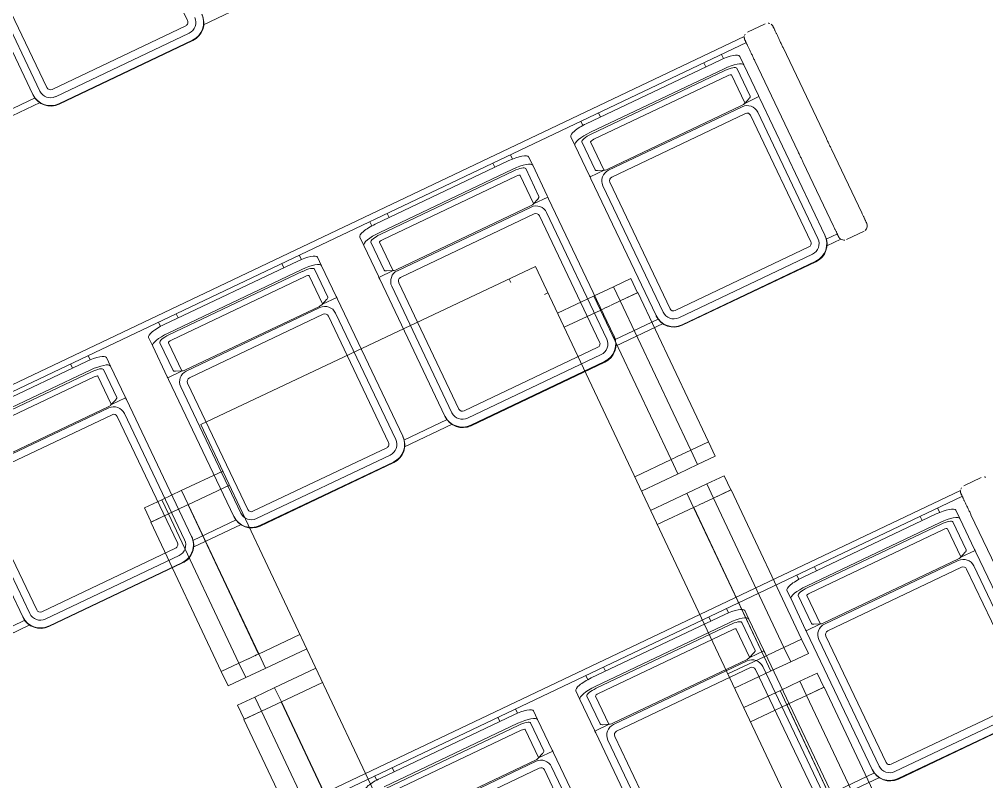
# Model space of a CAD drawing. Header units: metres. Extents: x -217 to -108, y -304 to -188.
# Drawn here: x -151.609 to -149.127, y -248.098 to -246.14 of the extents above; entities that cross this region are included whole.
import ezdxf

# ---------------------------------------------------------------- set-up
doc = ezdxf.new("R2010")
doc.units = ezdxf.units.M
doc.layers.add('I-FURN', color=30, linetype='Continuous', lineweight=9)

# ---------------------------------------------------------------- blocks, each defined once
blk = doc.blocks.new('dining_table_and_chairs_5978 - dining_table_and_chairs_5978-V6-Nivel 3')
at = {"layer": 'I-FURN'}
for p, q in [((0.1324, 0.6342), (0.1324, 0.6832)), ((0.1324, 0.6832), (0.1726, 0.6832)), ((0.1726, 0.6342), (0.1726, 0.6842)), ((0.1726, 0.6842), (0.5966, 0.6842)), ((0.1726, 0.6832), (0.1726, 0.6342)), ((0.5966, 0.6842), (0.5966, 0.6342)), ((0.5966, 0.6342), (0.5966, 0.6842)), ((0.5966, 0.6842), (0.6374, 0.6842)), ((0.5966, 0.6342), (0.5966, 0.6842)), ((0.5966, 0.6842), (0.6374, 0.6842)), ((0.6374, 0.6842), (0.6374, 0.6342)), ((0.6374, 0.6842), (0.6374, 0.6342)), ((0.6924, 0.6342), (0.6924, 0.6832)), ((0.6924, 0.6832), (0.7326, 0.6832)), ((0.7326, 0.6342), (0.7326, 0.6842)), ((0.7326, 0.6842), (1.1566, 0.6842)), ((0.7326, 0.6832), (0.7326, 0.6342)), ((1.1566, 0.6842), (1.1566, 0.6342)), ((1.1566, 0.6342), (1.1566, 0.6842)), ((1.1566, 0.6842), (1.1974, 0.6842)), ((1.1566, 0.6342), (1.1566, 0.6842)), ((1.1566, 0.6842), (1.1974, 0.6842)), ((1.1974, 0.6842), (1.1974, 0.6342)), ((1.1974, 0.6842), (1.1974, 0.6342)), ((1.2524, 0.6342), (1.2524, 0.6832)), ((1.2524, 0.6832), (1.2926, 0.6832)), ((1.2926, 0.6342), (1.2926, 0.6842)), ((1.2926, 0.6842), (1.7166, 0.6842)), ((1.2926, 0.6832), (1.2926, 0.6342)), ((0.1324, 0.5791), (0.1324, 0.6342)), ((0.1324, 0.6342), (0.1726, 0.6342)), ((0.1726, 0.6079), (0.1726, 0.6342)), ((0.1726, 0.6342), (0.5966, 0.6342)), ((0.5966, 0.6342), (0.5966, 0.6079)), ((0.5966, 0.6342), (0.6374, 0.6342)), ((0.5966, 0.6342), (0.6374, 0.6342)), ((0.6374, 0.6342), (0.6374, 0.5791)), ((0.6374, 0.6342), (0.6374, 0.5791)), ((0.6924, 0.5791), (0.6924, 0.6342)), ((0.6924, 0.6342), (0.7326, 0.6342)), ((0.7326, 0.6079), (0.7326, 0.6342)), ((0.7326, 0.6342), (1.1566, 0.6342)), ((1.1566, 0.6342), (1.1566, 0.6079)), ((1.1566, 0.6342), (1.1974, 0.6342)), ((1.1566, 0.6342), (1.1974, 0.6342)), ((1.1974, 0.6342), (1.1974, 0.5791)), ((1.1974, 0.6342), (1.1974, 0.5791)), ((1.2524, 0.5791), (1.2524, 0.6342)), ((1.2524, 0.6342), (1.2926, 0.6342)), ((1.2926, 0.6079), (1.2926, 0.6342)), ((1.2926, 0.6342), (1.7166, 0.6342)), ((0.1726, 0.6068), (0.1726, 0.6003)), ((0.1726, 0.5898), (0.1726, 0.6003)), ((0.5966, 0.5996), (0.5966, 0.6068)), ((0.5966, 0.5996), (0.5966, 0.6068)), ((0.5966, 0.5996), (0.5966, 0.5898)), ((0.7326, 0.6068), (0.7326, 0.5996)), ((0.7326, 0.5898), (0.7326, 0.5996)), ((1.1566, 0.5996), (1.1566, 0.6068)), ((1.1566, 0.5996), (1.1566, 0.6068)), ((1.1566, 0.5996), (1.1566, 0.5898)), ((1.2926, 0.6068), (1.2926, 0.5994)), ((1.2926, 0.5898), (1.2926, 0.5995)), ((0.1324, 0.475), (0.1324, 0.5791)), ((0.1324, 0.578), (0.1726, 0.578)), ((0.1725, 0.5792), (0.1725, 0.475)), ((0.1726, 0.5884), (0.1726, 0.5842)), ((0.1726, 0.5799), (0.1726, 0.5842)), ((0.1726, 0.5791), (0.1726, 0.578)), ((0.1726, 0.5784), (0.1726, 0.578)), ((0.5966, 0.5784), (0.1726, 0.5784)), ((0.1726, 0.578), (0.5966, 0.578)), ((0.5966, 0.5842), (0.5966, 0.5884)), ((0.5966, 0.5842), (0.5966, 0.5884)), ((0.5966, 0.5842), (0.5966, 0.5799)), ((0.5966, 0.578), (0.5966, 0.5791)), ((0.5966, 0.578), (0.5966, 0.5791)), ((0.5966, 0.578), (0.5966, 0.5784)), ((0.5966, 0.475), (0.5966, 0.5784)), ((0.5966, 0.475), (0.5966, 0.5784)), ((0.5966, 0.578), (0.6374, 0.578)), ((0.5966, 0.578), (0.6374, 0.578)), ((0.6374, 0.5791), (0.6374, 0.475)), ((0.6924, 0.475), (0.6924, 0.5791)), ((0.6924, 0.578), (0.7326, 0.578)), ((0.7325, 0.5792), (0.7325, 0.475)), ((0.7326, 0.5884), (0.7326, 0.5842)), ((0.7326, 0.5799), (0.7326, 0.5842)), ((0.7326, 0.5791), (0.7326, 0.578)), ((0.7326, 0.5784), (0.7326, 0.578)), ((1.1566, 0.5784), (0.7326, 0.5784)), ((0.7326, 0.578), (1.1566, 0.578)), ((1.1566, 0.5842), (1.1566, 0.5884)), ((1.1566, 0.5842), (1.1566, 0.5884)), ((1.1566, 0.5842), (1.1566, 0.5799)), ((1.1566, 0.578), (1.1566, 0.5791)), ((1.1566, 0.578), (1.1566, 0.5791)), ((1.1566, 0.578), (1.1566, 0.5784)), ((1.1566, 0.475), (1.1566, 0.5784)), ((1.1566, 0.475), (1.1566, 0.5784)), ((1.1566, 0.578), (1.1974, 0.578)), ((1.1566, 0.578), (1.1974, 0.578)), ((1.1974, 0.5791), (1.1974, 0.475)), ((1.2524, 0.475), (1.2524, 0.5791)), ((1.2524, 0.578), (1.2926, 0.578)), ((1.2925, 0.5792), (1.2925, 0.475)), ((1.2926, 0.5884), (1.2926, 0.5842)), ((1.2926, 0.5799), (1.2926, 0.5842)), ((1.2926, 0.5791), (1.2926, 0.578)), ((1.2926, 0.5784), (1.2926, 0.578)), ((1.7166, 0.5784), (1.2926, 0.5784)), ((1.2926, 0.578), (1.7166, 0.578)), ((1.9, 0.475), (0, 0.475)), ((0, 0.475), (0, -0.475)), ((0.075, 0.475), (0.075, 0.465)), ((0, 0.4), (0.01, 0.4)), ((0, -0.475), (1.9, -0.475)), ((0.1324, -0.593), (0.1324, -0.475)), ((0.1725, -0.475), (0.1725, -0.593)), ((0.5966, -0.5922), (0.5966, -0.475)), ((0.5966, -0.5922), (0.5966, -0.475)), ((0.6374, -0.475), (0.6374, -0.593)), ((0.6924, -0.593), (0.6924, -0.475)), ((0.7325, -0.475), (0.7325, -0.593)), ((0.1726, -0.5918), (0.1324, -0.5918)), ((0.1324, -0.648), (0.1324, -0.593)), ((0.5966, -0.5918), (0.1726, -0.5918)), ((0.1726, -0.5918), (0.1726, -0.5922)), ((0.1726, -0.5918), (0.1726, -0.593)), ((0.1726, -0.5922), (0.5966, -0.5922)), ((0.1726, -0.598), (0.1726, -0.5937)), ((0.5966, -0.5922), (0.5966, -0.5918)), ((0.6374, -0.5918), (0.5966, -0.5918)), ((0.5966, -0.593), (0.5966, -0.5918)), ((0.6374, -0.5918), (0.5966, -0.5918)), ((0.5966, -0.593), (0.5966, -0.5918)), ((0.5966, -0.5937), (0.5966, -0.598)), ((0.6374, -0.593), (0.6374, -0.648)), ((0.6374, -0.593), (0.6374, -0.648)), ((0.7326, -0.5918), (0.6924, -0.5918)), ((0.6924, -0.648), (0.6924, -0.593)), ((1.1566, -0.5918), (0.7326, -0.5918)), ((0.7326, -0.5918), (0.7326, -0.5922)), ((0.7326, -0.5918), (0.7326, -0.593)), ((0.7326, -0.5922), (1.1566, -0.5922)), ((0.7326, -0.598), (0.7326, -0.5937)), ((0.1726, -0.598), (0.1726, -0.6033)), ((0.1726, -0.6141), (0.1726, -0.6036)), ((0.1726, -0.6141), (0.1726, -0.6206)), ((0.5966, -0.6033), (0.5966, -0.598)), ((0.5966, -0.6033), (0.5966, -0.598)), ((0.5966, -0.6036), (0.5966, -0.6134)), ((0.5966, -0.6206), (0.5966, -0.6134)), ((0.5966, -0.6206), (0.5966, -0.6134)), ((0.7326, -0.598), (0.7326, -0.6033)), ((0.7326, -0.6134), (0.7326, -0.6036)), ((0.7326, -0.6134), (0.7326, -0.6206)), ((0.1726, -0.648), (0.1726, -0.6217)), ((0.5966, -0.6217), (0.5966, -0.648)), ((0.7326, -0.648), (0.7326, -0.6217)), ((0.1324, -0.697), (0.1324, -0.648)), ((0.1726, -0.648), (0.1324, -0.648)), ((0.1726, -0.698), (0.1726, -0.648)), ((0.5966, -0.648), (0.1726, -0.648)), ((0.1726, -0.648), (0.1726, -0.697)), ((0.5966, -0.648), (0.5966, -0.698)), ((0.5966, -0.698), (0.5966, -0.648)), ((0.6374, -0.648), (0.5966, -0.648)), ((0.5966, -0.698), (0.5966, -0.648)), ((0.6374, -0.648), (0.5966, -0.648)), ((0.6374, -0.648), (0.6374, -0.698)), ((0.6374, -0.648), (0.6374, -0.698)), ((0.6924, -0.697), (0.6924, -0.648)), ((0.7326, -0.648), (0.6924, -0.648)), ((0.7326, -0.698), (0.7326, -0.648)), ((1.1566, -0.648), (0.7326, -0.648)), ((0.7326, -0.648), (0.7326, -0.697)), ((0.1726, -0.697), (0.1324, -0.697)), ((0.5966, -0.698), (0.1726, -0.698)), ((0.6374, -0.698), (0.5966, -0.698)), ((0.6374, -0.698), (0.5966, -0.698)), ((0.7326, -0.697), (0.6924, -0.697)), ((1.1566, -0.698), (0.7326, -0.698))]:
    blk.add_line(p, q, dxfattribs=at)
blk = doc.blocks.new('silla sala de espera - silla sala de espera-V110-Nivel 3')
at = {"layer": 'I-FURN'}
for p, q in [((5.4223, 0.288), (0.0777, 0.288)), ((5.485, 0.295), (5.435, 0.295)), ((0.0796, 0.272), (5.4208, 0.272)), ((3.75, 0.2599), (3.75, 0.272)), ((3.76, 0.2602), (4.14, 0.2602)), ((3.8, 0.272), (3.8, 0.2602)), ((4.1, 0.2602), (4.1, 0.272)), ((4.15, 0.272), (4.15, 0.2599)), ((4.35, 0.2599), (4.35, 0.272)), ((4.36, 0.2602), (4.74, 0.2602)), ((4.4, 0.272), (4.4, 0.2602)), ((4.7, 0.2602), (4.7, 0.272)), ((4.75, 0.272), (4.75, 0.2599)), ((4.95, 0.2599), (4.95, 0.272)), ((4.96, 0.2602), (5.34, 0.2602)), ((5, 0.272), (5, 0.2602)), ((5.3, 0.2602), (5.3, 0.272)), ((5.35, 0.272), (5.35, 0.2599)), ((3.76, 0.2361), (4.14, 0.2361)), ((3.76, 0.2309), (4.14, 0.2309)), ((4.19, 0.2231), (4.19, 0.2473)), ((4.31, 0.2473), (4.31, 0.2231)), ((4.36, 0.2361), (4.74, 0.2361)), ((4.36, 0.2309), (4.74, 0.2309)), ((4.79, 0.2231), (4.79, 0.2473)), ((4.91, 0.2473), (4.91, 0.2231)), ((4.96, 0.2361), (5.34, 0.2361)), ((4.96, 0.2309), (5.34, 0.2309)), ((5.39, 0.2231), (5.39, 0.2473)), ((4.14, 0.2161), (3.76, 0.2161)), ((4.15, 0.1339), (4.15, 0.2135)), ((4.17, 0.2231), (4.17, 0.1436)), ((4.19, 0.2231), (4.19, 0.1358)), ((4.31, 0.1358), (4.31, 0.2231)), ((4.33, 0.1436), (4.33, 0.2231)), ((4.35, 0.2135), (4.35, 0.1339)), ((4.74, 0.2161), (4.36, 0.2161)), ((4.75, 0.1339), (4.75, 0.2135)), ((4.77, 0.2231), (4.77, 0.1436)), ((4.79, 0.2231), (4.79, 0.1358)), ((4.91, 0.1358), (4.91, 0.2231)), ((4.93, 0.1436), (4.93, 0.2231)), ((4.95, 0.2135), (4.95, 0.1339)), ((5.34, 0.2161), (4.96, 0.2161)), ((5.35, 0.1339), (5.35, 0.2135)), ((5.37, 0.2231), (5.37, 0.1436)), ((5.39, 0.2231), (5.39, 0.1358)), ((5.42, 0.22), (5.42, -0.0389)), ((3.76, 0.1313), (4.14, 0.1313)), ((3.76, 0.1279), (4.14, 0.1279)), ((4.1484, 0.1325), (4.1653, 0.1394)), ((4.1496, 0.1329), (4.19, 0.1329)), ((4.19, 0.1358), (4.19, 0.1329)), ((4.19, 0.1329), (4.19, 0.1279)), ((4.19, 0.1279), (4.19, -0.2615)), ((4.31, 0.1329), (4.31, 0.1358)), ((4.31, 0.1329), (4.3506, 0.1329)), ((4.31, 0.1279), (4.31, 0.1329)), ((4.31, -0.2615), (4.31, 0.1279)), ((4.3347, 0.1394), (4.3516, 0.1325)), ((4.36, 0.1313), (4.74, 0.1313)), ((4.36, 0.1279), (4.74, 0.1279)), ((4.7484, 0.1325), (4.7653, 0.1394)), ((4.7496, 0.1329), (4.79, 0.1329)), ((4.79, 0.1358), (4.79, 0.1329)), ((4.79, 0.1329), (4.79, 0.1279)), ((4.79, 0.1279), (4.79, -0.2615)), ((4.91, 0.1329), (4.91, 0.1358)), ((4.91, 0.1329), (4.9506, 0.1329)), ((4.91, 0.1279), (4.91, 0.1329)), ((4.91, -0.2615), (4.91, 0.1279)), ((4.9347, 0.1394), (4.9516, 0.1325)), ((4.96, 0.1313), (5.34, 0.1313)), ((4.96, 0.1279), (5.34, 0.1279)), ((5.3484, 0.1325), (5.3653, 0.1394)), ((5.3496, 0.1329), (5.39, 0.1329)), ((5.39, 0.1358), (5.39, 0.1329)), ((5.39, 0.1329), (5.39, 0.1279)), ((5.39, 0.1279), (5.39, -0.2615)), ((4.14, 0.1087), (3.76, 0.1087)), ((4.74, 0.1087), (4.36, 0.1087)), ((5.34, 0.1087), (4.96, 0.1087)), ((4.15, -0.2608), (4.15, 0.0987)), ((4.17, 0.098), (4.17, -0.2615)), ((4.33, -0.2615), (4.33, 0.098)), ((4.35, 0.0987), (4.35, -0.2608)), ((4.75, -0.2608), (4.75, 0.0987)), ((4.77, 0.098), (4.77, -0.2615)), ((4.93, -0.2615), (4.93, 0.098)), ((4.95, 0.0987), (4.95, -0.2608)), ((5.35, -0.2608), (5.35, 0.0987)), ((5.37, 0.098), (5.37, -0.2615)), ((4.9114, -0.272), (4.7886, -0.272)), ((4.91, -0.2615), (4.91, -0.2629)), ((4.96, -0.2707), (5.34, -0.2707)), ((4.7822, -0.288), (4.9178, -0.288)), ((5.34, -0.2915), (4.96, -0.2915)), ((4.96, -0.3115), (5.34, -0.3115)), ((4.96, -0.3128), (5.34, -0.3128))]:
    blk.add_line(p, q, dxfattribs=at)
at = {"layer": 'I-FURN', "flags": 128}
blk.add_lwpolyline([(5.42, 0.28), (5.42, 0.28), (5.42, 0.2798), (5.42, 0.2796), (5.42, 0.2792), (5.42, 0.2788), (5.42, 0.2783), (5.42, 0.2777), (5.42, 0.277), (5.42, 0.2762), (5.42, 0.2753), (5.42, 0.2743), (5.42, 0.2732), (5.42, 0.2721), (5.42, 0.2708), (5.42, 0.2695), (5.42, 0.2681), (5.42, 0.2667), (5.42, 0.2651), (5.42, 0.2635), (5.42, 0.2618), (5.42, 0.26), (5.42, 0.2582), (5.42, 0.2563), (5.42, 0.2544), (5.42, 0.2524), (5.42, 0.2504), (5.42, 0.2483), (5.42, 0.2461), (5.42, 0.244), (5.42, 0.2417), (5.42, 0.2395), (5.42, 0.2372), (5.42, 0.2349), (5.42, 0.2326), (5.42, 0.2302), (5.42, 0.2278), (5.42, 0.2254), (5.42, 0.223), (5.42, 0.2206), (5.42, 0.22)], dxfattribs=at)
at = {"layer": 'I-FURN'}
for centre, start, end in [((5.435, 0.28), 165, 178.035), ((5.435, 0.28), 181.9626, 190.1654), ((5.435, 0.28), 150, 164.3975), ((5.435, 0.28), 120, 135), ((5.485, 0.28), 45, 60)]:
    blk.add_arc(centre, 0.015, start, end, dxfattribs=at)
for centre, major_axis, ratio, start_param, end_param in [((3.76, 0.2473), (0.05, 0), 0.258819, 1.570796, 3.141593), ((4.14, 0.2473), (-0.05, 0), 0.258819, 3.141593, 4.712389), ((4.36, 0.2473), (0.05, 0), 0.258819, 1.570796, 3.141593), ((4.74, 0.2473), (-0.05, 0), 0.258819, 3.141593, 4.712389), ((4.96, 0.2473), (0.05, 0), 0.258819, 1.570796, 3.141593), ((5.34, 0.2473), (0.05, 0), 0.258819, 0, 1.570796), ((4.14, 0.2231), (-0.05, 0), 0.258819, 3.141593, 4.712389), ((4.14, 0.2231), (0.03, 0), 0.258819, 0, 1.570796), ((4.36, 0.2231), (-0.05, 0), 0.258819, 4.712389, 6.283185), ((4.36, 0.2231), (-0.03, 0), 0.258819, 4.712389, 6.283185), ((4.74, 0.2231), (-0.05, 0), 0.258819, 3.141593, 4.712389), ((4.74, 0.2231), (0.03, 0), 0.258819, 0, 1.570796), ((4.96, 0.2231), (-0.05, 0), 0.258819, 4.712389, 6.283185), ((4.96, 0.2231), (-0.03, 0), 0.258819, 4.712389, 6.283185), ((5.34, 0.2231), (-0.05, 0), 0.258819, 3.141593, 4.712389), ((5.34, 0.2231), (0.03, 0), 0.258819, 0, 1.570796), ((4.14, 0.2135), (-0.01, 0), 0.258819, 3.141593, 4.712389), ((4.36, 0.2135), (-0.01, 0), 0.258819, 4.712389, 6.283185), ((4.74, 0.2135), (-0.01, 0), 0.258819, 3.141593, 4.712389), ((4.96, 0.2135), (-0.01, 0), 0.258819, 4.712389, 6.283185), ((5.34, 0.2135), (-0.01, 0), 0.258819, 3.141593, 4.712389), ((4.14, 0.1339), (-0.01, 0), 0.258819, 1.570796, 3.141593), ((4.14, 0.098), (-0.03, 0), 0.99863, 3.141593, 4.712389), ((4.14, 0.1436), (-0.03, 0), 0.258819, 2.617994, 3.141593), ((4.36, 0.1436), (0.03, 0), 0.258819, 3.141593, 3.665191), ((4.36, 0.098), (-0.03, 0), 0.99863, 4.712389, 6.283185), ((4.36, 0.1339), (0.01, 0), 0.258819, 3.141593, 4.712389), ((4.74, 0.1339), (-0.01, 0), 0.258819, 1.570796, 3.141593), ((4.74, 0.098), (-0.03, 0), 0.99863, 3.141593, 4.712389), ((4.74, 0.1436), (-0.03, 0), 0.258819, 2.617994, 3.141593), ((4.96, 0.1436), (0.03, 0), 0.258819, 3.141593, 3.665191), ((4.96, 0.098), (-0.03, 0), 0.99863, 4.712389, 6.283185), ((4.96, 0.1339), (0.01, 0), 0.258819, 3.141593, 4.712389), ((5.34, 0.1339), (-0.01, 0), 0.258819, 1.570796, 3.141593), ((5.34, 0.098), (-0.03, 0), 0.99863, 3.141593, 4.712389), ((5.34, 0.1436), (-0.03, 0), 0.258819, 2.617994, 3.141593), ((4.14, 0.0987), (-0.01, 0), 0.99863, 3.141593, 4.712389), ((4.36, 0.0987), (-0.01, 0), 0.99863, 4.712389, 6.283185), ((4.74, 0.0987), (-0.01, 0), 0.99863, 3.141593, 4.712389), ((4.96, 0.0987), (-0.01, 0), 0.99863, 4.712389, 6.283185), ((5.34, 0.0987), (-0.01, 0), 0.99863, 3.141593, 4.712389), ((4.96, -0.2615), (-0.05, 0), 0.99863, 0, 1.570796), ((4.96, -0.2629), (-0.05, 0), 0.99863, 0, 1.570796), ((4.96, -0.2615), (-0.03, 0), 0.99863, 0, 1.570796), ((4.96, -0.2608), (-0.01, 0), 0.99863, 0, 1.570796)]:
    blk.add_ellipse(centre, major_axis=major_axis, ratio=ratio, start_param=start_param, end_param=end_param, dxfattribs=at)
blk.add_open_spline([(5.4201, 0.2786), (5.42, 0.2791), (5.42, 0.2798), (5.42, 0.2807), (5.4201, 0.2814), (5.4201, 0.2821), (5.4203, 0.2828), (5.4204, 0.2834), (5.4205, 0.2839), (5.4206, 0.2843), (5.4208, 0.2847), (5.4209, 0.2852), (5.4211, 0.2856), (5.4212, 0.2859), (5.4213, 0.2861), (5.4214, 0.2863), (5.4215, 0.2866), (5.4217, 0.2869), (5.4219, 0.2872), (5.422, 0.2874), (5.422, 0.2875)], degree=3, knots=[0.4444444, 0.4444444, 0.4444444, 0.4444444, 0.5, 0.5277778, 0.5555556, 0.5833333, 0.6111111, 0.6388889, 0.6666667, 0.6805556, 0.6944444, 0.7222222, 0.75, 0.7638889, 0.7777778, 0.7916667, 0.8055556, 0.8333333, 0.8611111, 0.8888889, 0.8888889, 0.8888889, 0.8888889], dxfattribs=at)
blk = doc.blocks.new('silla sala de espera - silla sala de espera-V111-Nivel 3')
at = {"layer": 'I-FURN'}
for p, q in [((5.4223, 0.288), (0.0777, 0.288)), ((5.485, 0.295), (5.435, 0.295)), ((0.0796, 0.272), (5.4208, 0.272)), ((3.16, 0.2602), (3.54, 0.2602)), ((3.5, 0.2602), (3.5, 0.272)), ((3.55, 0.272), (3.55, 0.2599)), ((3.75, 0.2599), (3.75, 0.272)), ((3.76, 0.2602), (4.14, 0.2602)), ((3.8, 0.272), (3.8, 0.2602)), ((4.1, 0.2602), (4.1, 0.272)), ((4.15, 0.272), (4.15, 0.2599)), ((4.35, 0.2599), (4.35, 0.272)), ((4.36, 0.2602), (4.74, 0.2602)), ((4.4, 0.272), (4.4, 0.2602)), ((4.7, 0.2602), (4.7, 0.272)), ((4.75, 0.272), (4.75, 0.2599)), ((4.95, 0.2599), (4.95, 0.272)), ((4.96, 0.2602), (5.34, 0.2602)), ((5, 0.272), (5, 0.2602)), ((5.3, 0.2602), (5.3, 0.272)), ((5.35, 0.272), (5.35, 0.2599)), ((3.16, 0.2361), (3.54, 0.2361)), ((3.16, 0.2309), (3.54, 0.2309)), ((3.59, 0.2231), (3.59, 0.2473)), ((3.71, 0.2473), (3.71, 0.2231)), ((3.76, 0.2361), (4.14, 0.2361)), ((3.76, 0.2309), (4.14, 0.2309)), ((4.19, 0.2231), (4.19, 0.2473)), ((4.31, 0.2473), (4.31, 0.2231)), ((4.36, 0.2361), (4.74, 0.2361)), ((4.36, 0.2309), (4.74, 0.2309)), ((4.79, 0.2231), (4.79, 0.2473)), ((4.91, 0.2473), (4.91, 0.2231)), ((4.96, 0.2361), (5.34, 0.2361)), ((4.96, 0.2309), (5.34, 0.2309)), ((5.39, 0.2231), (5.39, 0.2473)), ((3.54, 0.2161), (3.16, 0.2161)), ((3.55, 0.1339), (3.55, 0.2135)), ((3.57, 0.2231), (3.57, 0.1436)), ((3.59, 0.2231), (3.59, 0.1358)), ((3.71, 0.1358), (3.71, 0.2231)), ((3.73, 0.1436), (3.73, 0.2231)), ((3.75, 0.2135), (3.75, 0.1339)), ((4.14, 0.2161), (3.76, 0.2161)), ((4.15, 0.1339), (4.15, 0.2135)), ((4.17, 0.2231), (4.17, 0.1436)), ((4.19, 0.2231), (4.19, 0.1358)), ((4.31, 0.1358), (4.31, 0.2231)), ((4.33, 0.1436), (4.33, 0.2231)), ((4.35, 0.2135), (4.35, 0.1339)), ((4.74, 0.2161), (4.36, 0.2161)), ((4.75, 0.1339), (4.75, 0.2135)), ((4.77, 0.2231), (4.77, 0.1436)), ((4.79, 0.2231), (4.79, 0.1358)), ((4.91, 0.1358), (4.91, 0.2231)), ((4.93, 0.1436), (4.93, 0.2231)), ((4.95, 0.2135), (4.95, 0.1339)), ((5.34, 0.2161), (4.96, 0.2161)), ((5.35, 0.1339), (5.35, 0.2135)), ((5.37, 0.2231), (5.37, 0.1436)), ((5.39, 0.2231), (5.39, 0.1358)), ((5.42, 0.22), (5.42, -0.0389)), ((5.5, -0.0389), (5.5, 0.22)), ((3.11, -0.2615), (3.11, 0.1279)), ((3.16, 0.1313), (3.54, 0.1313)), ((3.16, 0.1279), (3.54, 0.1279)), ((3.5484, 0.1325), (3.5653, 0.1394)), ((3.5496, 0.1329), (3.59, 0.1329)), ((3.59, 0.1358), (3.59, 0.1329)), ((3.59, 0.1329), (3.59, 0.1279)), ((3.59, 0.1279), (3.59, -0.2615)), ((3.71, 0.1329), (3.71, 0.1358)), ((3.71, 0.1329), (3.7506, 0.1329)), ((3.71, 0.1279), (3.71, 0.1329)), ((3.71, -0.2615), (3.71, 0.1279)), ((3.7347, 0.1394), (3.7516, 0.1325)), ((3.76, 0.1313), (4.14, 0.1313)), ((3.76, 0.1279), (4.14, 0.1279)), ((4.1484, 0.1325), (4.1653, 0.1394)), ((4.1496, 0.1329), (4.19, 0.1329)), ((4.19, 0.1358), (4.19, 0.1329)), ((4.19, 0.1329), (4.19, 0.1279)), ((4.19, 0.1279), (4.19, -0.2615)), ((4.31, 0.1329), (4.31, 0.1358)), ((4.31, 0.1329), (4.3506, 0.1329)), ((4.31, 0.1279), (4.31, 0.1329)), ((4.31, -0.2615), (4.31, 0.1279)), ((4.3347, 0.1394), (4.3516, 0.1325)), ((4.36, 0.1313), (4.74, 0.1313)), ((4.36, 0.1279), (4.74, 0.1279)), ((4.7484, 0.1325), (4.7653, 0.1394)), ((4.7496, 0.1329), (4.79, 0.1329)), ((4.79, 0.1358), (4.79, 0.1329)), ((4.79, 0.1329), (4.79, 0.1279)), ((4.79, 0.1279), (4.79, -0.2615)), ((4.91, 0.1329), (4.91, 0.1358)), ((4.91, 0.1329), (4.9506, 0.1329)), ((4.91, 0.1279), (4.91, 0.1329)), ((4.91, -0.2615), (4.91, 0.1279)), ((4.9347, 0.1394), (4.9516, 0.1325)), ((4.96, 0.1313), (5.34, 0.1313)), ((4.96, 0.1279), (5.34, 0.1279)), ((5.3484, 0.1325), (5.3653, 0.1394)), ((5.3496, 0.1329), (5.39, 0.1329)), ((5.39, 0.1358), (5.39, 0.1329)), ((5.39, 0.1329), (5.39, 0.1279)), ((5.39, 0.1279), (5.39, -0.2615)), ((3.54, 0.1087), (3.16, 0.1087)), ((4.14, 0.1087), (3.76, 0.1087)), ((4.74, 0.1087), (4.36, 0.1087)), ((5.34, 0.1087), (4.96, 0.1087)), ((3.13, -0.2615), (3.13, 0.098)), ((3.15, 0.0987), (3.15, -0.2608)), ((3.55, -0.2608), (3.55, 0.0987)), ((3.57, 0.098), (3.57, -0.2615)), ((3.73, -0.2615), (3.73, 0.098)), ((3.75, 0.0987), (3.75, -0.2608)), ((4.15, -0.2608), (4.15, 0.0987)), ((4.17, 0.098), (4.17, -0.2615)), ((4.33, -0.2615), (4.33, 0.098)), ((4.35, 0.0987), (4.35, -0.2608)), ((4.75, -0.2608), (4.75, 0.0987)), ((4.77, 0.098), (4.77, -0.2615)), ((4.93, -0.2615), (4.93, 0.098)), ((4.95, 0.0987), (4.95, -0.2608)), ((5.35, -0.2608), (5.35, 0.0987)), ((5.37, 0.098), (5.37, -0.2615)), ((5.42, -0.0689), (5.42, -0.25)), ((5.5, -0.25), (5.5, -0.0689)), ((3.1114, -0.272), (2.9886, -0.272)), ((3.11, -0.2615), (3.11, -0.2629)), ((3.16, -0.2707), (3.54, -0.2707)), ((3.7114, -0.272), (3.5886, -0.272)), ((3.59, -0.2629), (3.59, -0.2615)), ((3.71, -0.2615), (3.71, -0.2629)), ((3.76, -0.2707), (4.14, -0.2707)), ((4.3114, -0.272), (4.1886, -0.272)), ((4.19, -0.2629), (4.19, -0.2615)), ((4.31, -0.2615), (4.31, -0.2629)), ((4.36, -0.2707), (4.74, -0.2707)), ((4.9114, -0.272), (4.7886, -0.272)), ((4.79, -0.2629), (4.79, -0.2615)), ((4.91, -0.2615), (4.91, -0.2629)), ((4.96, -0.2707), (5.34, -0.2707)), ((5.4203, -0.272), (5.3886, -0.272)), ((5.39, -0.2629), (5.39, -0.2615)), ((2.9822, -0.288), (3.1178, -0.288)), ((3.54, -0.2915), (3.16, -0.2915)), ((3.5822, -0.288), (3.7178, -0.288)), ((4.14, -0.2915), (3.76, -0.2915)), ((4.1822, -0.288), (4.3178, -0.288)), ((4.74, -0.2915), (4.36, -0.2915)), ((4.7822, -0.288), (4.9178, -0.288)), ((5.34, -0.2915), (4.96, -0.2915)), ((5.3822, -0.288), (5.4223, -0.288)), ((5.435, -0.295), (5.485, -0.295)), ((3.16, -0.3115), (3.54, -0.3115)), ((3.16, -0.3128), (3.54, -0.3128)), ((3.76, -0.3115), (4.14, -0.3115)), ((3.76, -0.3128), (4.14, -0.3128)), ((4.36, -0.3115), (4.74, -0.3115)), ((4.36, -0.3128), (4.74, -0.3128)), ((4.96, -0.3115), (5.34, -0.3115)), ((4.96, -0.3128), (5.34, -0.3128))]:
    blk.add_line(p, q, dxfattribs=at)
at = {"layer": 'I-FURN', "flags": 128}
for points in [[(5.42, 0.28), (5.42, 0.28), (5.42, 0.2798), (5.42, 0.2796), (5.42, 0.2792), (5.42, 0.2788), (5.42, 0.2783), (5.42, 0.2777), (5.42, 0.277), (5.42, 0.2762), (5.42, 0.2753), (5.42, 0.2743), (5.42, 0.2732), (5.42, 0.2721), (5.42, 0.2708), (5.42, 0.2695), (5.42, 0.2681), (5.42, 0.2667), (5.42, 0.2651), (5.42, 0.2635), (5.42, 0.2618), (5.42, 0.26), (5.42, 0.2582), (5.42, 0.2563), (5.42, 0.2544), (5.42, 0.2524), (5.42, 0.2504), (5.42, 0.2483), (5.42, 0.2461), (5.42, 0.244), (5.42, 0.2417), (5.42, 0.2395), (5.42, 0.2372), (5.42, 0.2349), (5.42, 0.2326), (5.42, 0.2302), (5.42, 0.2278), (5.42, 0.2254), (5.42, 0.223), (5.42, 0.2206), (5.42, 0.22)], [(5.5, 0.22), (5.5, 0.2224), (5.5, 0.2248), (5.5, 0.2272), (5.5, 0.2296), (5.5, 0.2319), (5.5, 0.2343), (5.5, 0.2366), (5.5, 0.2389), (5.5, 0.2411), (5.5, 0.2434), (5.5, 0.2456), (5.5, 0.2477), (5.5, 0.2498), (5.5, 0.2519), (5.5, 0.2539), (5.5, 0.2558), (5.5, 0.2577), (5.5, 0.2596), (5.5, 0.2613), (5.5, 0.263), (5.5, 0.2647), (5.5, 0.2662), (5.5, 0.2677), (5.5, 0.2692), (5.5, 0.2705), (5.5, 0.2717), (5.5, 0.2729), (5.5, 0.274), (5.5, 0.275), (5.5, 0.2759), (5.5, 0.2767), (5.5, 0.2775), (5.5, 0.2781), (5.5, 0.2787), (5.5, 0.2791), (5.5, 0.2795), (5.5, 0.2798), (5.5, 0.2799), (5.5, 0.28), (5.5, 0.28)], [(5.42, -0.0389), (5.42, -0.0413), (5.42, -0.0437), (5.42, -0.0461), (5.42, -0.0485), (5.42, -0.0508), (5.42, -0.0532), (5.42, -0.0555), (5.42, -0.0578), (5.42, -0.06), (5.42, -0.0623), (5.42, -0.0645), (5.42, -0.0666), (5.42, -0.0687), (5.42, -0.0689)], [(5.5, -0.0689), (5.5, -0.0668), (5.5, -0.0647), (5.5, -0.0625), (5.5, -0.0603), (5.5, -0.058), (5.5, -0.0557), (5.5, -0.0534), (5.5, -0.0511), (5.5, -0.0487), (5.5, -0.0463), (5.5, -0.0439), (5.5, -0.0415), (5.5, -0.0391), (5.5, -0.0389)], [(5.42, -0.25), (5.42, -0.2521), (5.42, -0.2541), (5.42, -0.256), (5.42, -0.2579), (5.42, -0.2597), (5.42, -0.2615), (5.42, -0.2632), (5.42, -0.2648), (5.42, -0.2664), (5.42, -0.2679), (5.42, -0.2693), (5.42, -0.2706), (5.42, -0.2719), (5.42, -0.273), (5.42, -0.2741), (5.42, -0.2751), (5.42, -0.276), (5.42, -0.2768), (5.42, -0.2775), (5.42, -0.2782), (5.42, -0.2787), (5.42, -0.2792), (5.42, -0.2795), (5.42, -0.2798), (5.42, -0.2799), (5.42, -0.28)], [(5.5, -0.28), (5.5, -0.28), (5.5, -0.2798), (5.5, -0.2796), (5.5, -0.2792), (5.5, -0.2788), (5.5, -0.2783), (5.5, -0.2777), (5.5, -0.277), (5.5, -0.2762), (5.5, -0.2753), (5.5, -0.2743), (5.5, -0.2732), (5.5, -0.2721), (5.5, -0.2708), (5.5, -0.2695), (5.5, -0.2681), (5.5, -0.2667), (5.5, -0.2651), (5.5, -0.2635), (5.5, -0.2618), (5.5, -0.26), (5.5, -0.2582), (5.5, -0.2563), (5.5, -0.2544), (5.5, -0.2524), (5.5, -0.2504), (5.5, -0.25)]]:
    blk.add_lwpolyline(points, dxfattribs=at)
at = {"layer": 'I-FURN'}
for centre, start, end in [((5.435, 0.28), 165, 178.035), ((5.435, 0.28), 181.9626, 190.1654), ((5.435, 0.28), 150, 164.3975), ((5.435, 0.28), 120, 135), ((5.485, 0.28), 45, 60), ((5.485, 0.28), 349.8346, 30), ((5.435, -0.28), 172.5537, 178.035), ((5.435, -0.28), 181.9626, 195), ((5.435, -0.28), 195.5341, 210), ((5.435, -0.28), 210.0185, 255), ((5.485, -0.28), 285, 7.4463)]:
    blk.add_arc(centre, 0.015, start, end, dxfattribs=at)
for centre, major_axis, ratio, start_param, end_param in [((3.54, 0.2473), (-0.05, 0), 0.258819, 3.141593, 4.712389), ((3.76, 0.2473), (0.05, 0), 0.258819, 1.570796, 3.141593), ((4.14, 0.2473), (-0.05, 0), 0.258819, 3.141593, 4.712389), ((4.36, 0.2473), (0.05, 0), 0.258819, 1.570796, 3.141593), ((4.74, 0.2473), (-0.05, 0), 0.258819, 3.141593, 4.712389), ((4.96, 0.2473), (0.05, 0), 0.258819, 1.570796, 3.141593), ((5.34, 0.2473), (0.05, 0), 0.258819, 0, 1.570796), ((3.54, 0.2231), (0.05, 0), 0.258819, 0, 1.570796), ((3.54, 0.2231), (0.03, 0), 0.258819, 0, 1.570796), ((3.76, 0.2231), (-0.05, 0), 0.258819, 4.712389, 6.283185), ((3.76, 0.2231), (-0.03, 0), 0.258819, 4.712389, 6.283185), ((4.14, 0.2231), (-0.05, 0), 0.258819, 3.141593, 4.712389), ((4.14, 0.2231), (0.03, 0), 0.258819, 0, 1.570796), ((4.36, 0.2231), (-0.05, 0), 0.258819, 4.712389, 6.283185), ((4.36, 0.2231), (-0.03, 0), 0.258819, 4.712389, 6.283185), ((4.74, 0.2231), (-0.05, 0), 0.258819, 3.141593, 4.712389), ((4.74, 0.2231), (0.03, 0), 0.258819, 0, 1.570796), ((4.96, 0.2231), (-0.05, 0), 0.258819, 4.712389, 6.283185), ((4.96, 0.2231), (-0.03, 0), 0.258819, 4.712389, 6.283185), ((5.34, 0.2231), (-0.05, 0), 0.258819, 3.141593, 4.712389), ((5.34, 0.2231), (0.03, 0), 0.258819, 0, 1.570796), ((3.54, 0.2135), (-0.01, 0), 0.258819, 3.141593, 4.712389), ((3.76, 0.2135), (-0.01, 0), 0.258819, 4.712389, 6.283185), ((4.14, 0.2135), (-0.01, 0), 0.258819, 3.141593, 4.712389), ((4.36, 0.2135), (-0.01, 0), 0.258819, 4.712389, 6.283185), ((4.74, 0.2135), (-0.01, 0), 0.258819, 3.141593, 4.712389), ((4.96, 0.2135), (-0.01, 0), 0.258819, 4.712389, 6.283185), ((5.34, 0.2135), (-0.01, 0), 0.258819, 3.141593, 4.712389), ((3.54, 0.1339), (-0.01, 0), 0.258819, 1.570796, 3.141593), ((3.54, 0.098), (-0.03, 0), 0.99863, 3.141593, 4.712389), ((3.54, 0.1436), (-0.03, 0), 0.258819, 2.617994, 3.141593), ((3.76, 0.1436), (0.03, 0), 0.258819, 3.141593, 3.665191), ((3.76, 0.098), (-0.03, 0), 0.99863, 4.712389, 6.283185), ((3.76, 0.1339), (0.01, 0), 0.258819, 3.141593, 4.712389), ((4.14, 0.1339), (-0.01, 0), 0.258819, 1.570796, 3.141593), ((4.14, 0.098), (-0.03, 0), 0.99863, 3.141593, 4.712389), ((4.14, 0.1436), (-0.03, 0), 0.258819, 2.617994, 3.141593), ((4.36, 0.1436), (0.03, 0), 0.258819, 3.141593, 3.665191), ((4.36, 0.098), (-0.03, 0), 0.99863, 4.712389, 6.283185), ((4.36, 0.1339), (0.01, 0), 0.258819, 3.141593, 4.712389), ((4.74, 0.1339), (-0.01, 0), 0.258819, 1.570796, 3.141593), ((4.74, 0.098), (-0.03, 0), 0.99863, 3.141593, 4.712389), ((4.74, 0.1436), (-0.03, 0), 0.258819, 2.617994, 3.141593), ((4.96, 0.1436), (0.03, 0), 0.258819, 3.141593, 3.665191), ((4.96, 0.098), (-0.03, 0), 0.99863, 4.712389, 6.283185), ((4.96, 0.1339), (0.01, 0), 0.258819, 3.141593, 4.712389), ((5.34, 0.1339), (-0.01, 0), 0.258819, 1.570796, 3.141593), ((5.34, 0.098), (-0.03, 0), 0.99863, 3.141593, 4.712389), ((5.34, 0.1436), (-0.03, 0), 0.258819, 2.617994, 3.141593), ((3.54, 0.0987), (-0.01, 0), 0.99863, 3.141593, 4.712389), ((3.76, 0.0987), (-0.01, 0), 0.99863, 4.712389, 6.283185), ((4.14, 0.0987), (-0.01, 0), 0.99863, 3.141593, 4.712389), ((4.36, 0.0987), (-0.01, 0), 0.99863, 4.712389, 6.283185), ((4.74, 0.0987), (-0.01, 0), 0.99863, 3.141593, 4.712389), ((4.96, 0.0987), (-0.01, 0), 0.99863, 4.712389, 6.283185), ((5.34, 0.0987), (-0.01, 0), 0.99863, 3.141593, 4.712389), ((3.16, -0.2615), (0.05, 0), 0.99863, 3.141593, 4.712389), ((3.16, -0.2629), (0.05, 0), 0.99863, 3.141593, 4.712389), ((3.16, -0.2615), (-0.03, 0), 0.99863, 0, 1.570796), ((3.16, -0.2608), (-0.01, 0), 0.99863, 0, 1.570796), ((3.54, -0.2608), (-0.01, 0), 0.99863, 1.570796, 3.141593), ((3.54, -0.2615), (-0.03, 0), 0.99863, 1.570796, 3.141593), ((3.54, -0.2615), (-0.05, 0), 0.99863, 1.570796, 3.141593), ((3.54, -0.2629), (-0.05, 0), 0.99863, 1.570796, 3.141593), ((3.76, -0.2615), (0.05, 0), 0.99863, 3.141593, 4.712389), ((3.76, -0.2629), (0.05, 0), 0.99863, 3.141593, 4.712389), ((3.76, -0.2615), (-0.03, 0), 0.99863, 0, 1.570796), ((3.76, -0.2608), (-0.01, 0), 0.99863, 0, 1.570796), ((4.14, -0.2608), (-0.01, 0), 0.99863, 1.570796, 3.141593), ((4.14, -0.2615), (-0.03, 0), 0.99863, 1.570796, 3.141593), ((4.14, -0.2615), (0.05, 0), 0.99863, 4.712389, 6.283185), ((4.14, -0.2629), (0.05, 0), 0.99863, 4.712389, 6.283185), ((4.36, -0.2615), (0.05, 0), 0.99863, 3.141593, 4.712389), ((4.36, -0.2629), (-0.05, 0), 0.99863, 0, 1.570796), ((4.36, -0.2615), (-0.03, 0), 0.99863, 0, 1.570796), ((4.36, -0.2608), (-0.01, 0), 0.99863, 0, 1.570796), ((4.74, -0.2608), (-0.01, 0), 0.99863, 1.570796, 3.141593), ((4.74, -0.2615), (-0.03, 0), 0.99863, 1.570796, 3.141593), ((4.74, -0.2615), (0.05, 0), 0.99863, 4.712389, 6.283185), ((4.74, -0.2629), (0.05, 0), 0.99863, 4.712389, 6.283185), ((4.96, -0.2615), (-0.05, 0), 0.99863, 0, 1.570796), ((4.96, -0.2629), (-0.05, 0), 0.99863, 0, 1.570796), ((4.96, -0.2615), (-0.03, 0), 0.99863, 0, 1.570796), ((4.96, -0.2608), (-0.01, 0), 0.99863, 0, 1.570796), ((5.34, -0.2608), (-0.01, 0), 0.99863, 1.570796, 3.141593), ((5.34, -0.2615), (0.03, 0), 0.99863, 4.712389, 6.283185), ((5.34, -0.2615), (0.05, 0), 0.99863, 4.712389, 6.283185), ((5.34, -0.2629), (0.05, 0), 0.99863, 4.712389, 6.283185)]:
    blk.add_ellipse(centre, major_axis=major_axis, ratio=ratio, start_param=start_param, end_param=end_param, dxfattribs=at)
for points, knots in [([(5.4201, 0.2786), (5.42, 0.2791), (5.42, 0.2798), (5.42, 0.2807), (5.4201, 0.2814), (5.4201, 0.2821), (5.4203, 0.2828), (5.4204, 0.2834), (5.4205, 0.2839), (5.4206, 0.2843), (5.4208, 0.2847), (5.4209, 0.2852), (5.4211, 0.2856), (5.4212, 0.2859), (5.4213, 0.2861), (5.4214, 0.2863), (5.4215, 0.2866), (5.4217, 0.2869), (5.4219, 0.2872), (5.422, 0.2874), (5.422, 0.2875)], [0.4444444, 0.4444444, 0.4444444, 0.4444444, 0.5, 0.5277778, 0.5555556, 0.5833333, 0.6111111, 0.6388889, 0.6666667, 0.6805556, 0.6944444, 0.7222222, 0.75, 0.7638889, 0.7777778, 0.7916667, 0.8055556, 0.8333333, 0.8611111, 0.8888889, 0.8888889, 0.8888889, 0.8888889]), ([(5.4223, -0.288), (5.4223, -0.288), (5.4222, -0.2879), (5.4221, -0.2877), (5.422, -0.2875), (5.4219, -0.2872), (5.4217, -0.2869), (5.4215, -0.2866), (5.4214, -0.2863), (5.4213, -0.2861), (5.4212, -0.2859), (5.4211, -0.2856), (5.4209, -0.2852), (5.4208, -0.2847), (5.4206, -0.2843), (5.4206, -0.284), (5.4205, -0.2837), (5.4204, -0.2833), (5.4203, -0.2828), (5.4201, -0.2821), (5.42, -0.2812), (5.42, -0.2802), (5.42, -0.2793), (5.42, -0.2788), (5.4201, -0.2786)], [0, 0, 0, 0, 0.0555556, 0.0833333, 0.1111111, 0.1388889, 0.1666667, 0.1944444, 0.2083333, 0.2222222, 0.2361111, 0.25, 0.2777778, 0.3055556, 0.3194444, 0.3333333, 0.3472222, 0.3611111, 0.3888889, 0.4166667, 0.4444444, 0.5, 0.5277778, 0.5555556, 0.5555556, 0.5555556, 0.5555556])]:
    blk.add_open_spline(points, degree=3, knots=knots, dxfattribs=at)
blk = doc.blocks.new('silla sala de espera - silla sala de espera-V112-Nivel 3')
at = {"layer": 'I-FURN'}
for p, q in [((3.71, -0.2615), (3.71, 0.1279)), ((3.73, -0.2615), (3.73, 0.098)), ((3.75, 0.0987), (3.75, -0.2608)), ((4.15, -0.2608), (4.15, 0.0987)), ((3.7114, -0.272), (3.5886, -0.272)), ((3.71, -0.2615), (3.71, -0.2629)), ((3.76, -0.2707), (4.14, -0.2707)), ((3.5822, -0.288), (3.7178, -0.288)), ((4.14, -0.2915), (3.76, -0.2915)), ((4.1822, -0.288), (4.3178, -0.288)), ((3.76, -0.3115), (4.14, -0.3115)), ((3.76, -0.3128), (4.14, -0.3128))]:
    blk.add_line(p, q, dxfattribs=at)
for centre, major_axis, start_param, end_param in [((3.76, -0.2615), (0.05, 0), 3.141593, 4.712389), ((3.76, -0.2629), (0.05, 0), 3.141593, 4.712389), ((3.76, -0.2615), (-0.03, 0), 0, 1.570796), ((3.76, -0.2608), (-0.01, 0), 0, 1.570796), ((4.14, -0.2608), (-0.01, 0), 1.570796, 3.141593), ((4.14, -0.2615), (-0.03, 0), 1.570796, 3.141593), ((4.14, -0.2615), (0.05, 0), 4.712389, 6.283185), ((4.14, -0.2629), (0.05, 0), 4.712389, 6.283185)]:
    blk.add_ellipse(centre, major_axis=major_axis, ratio=0.99863, start_param=start_param, end_param=end_param, dxfattribs=at)

msp = doc.modelspace()

# ---------------------------------------------------------------- block references
at = {"layer": 'I-FURN'}
for name, p, rotation in [('silla sala de espera - silla sala de espera-V112-Nivel 3', (-155.0371, -247.6914), 25.4500781759124), ('silla sala de espera - silla sala de espera-V111-Nivel 3', (-154.5214, -248.7749), 25.4500781759124), ('dining_table_and_chairs_5978 - dining_table_and_chairs_5978-V6-Nivel 3', (-150.7145, -246.9778), 295.2582255371546), ('silla sala de espera - silla sala de espera-V110-Nivel 3', (-153.9669, -249.9401), 25.4500781759124)]:
    msp.add_blockref(name, p, dxfattribs=dict(at, rotation=rotation))

doc.saveas('drawing.dxf')
